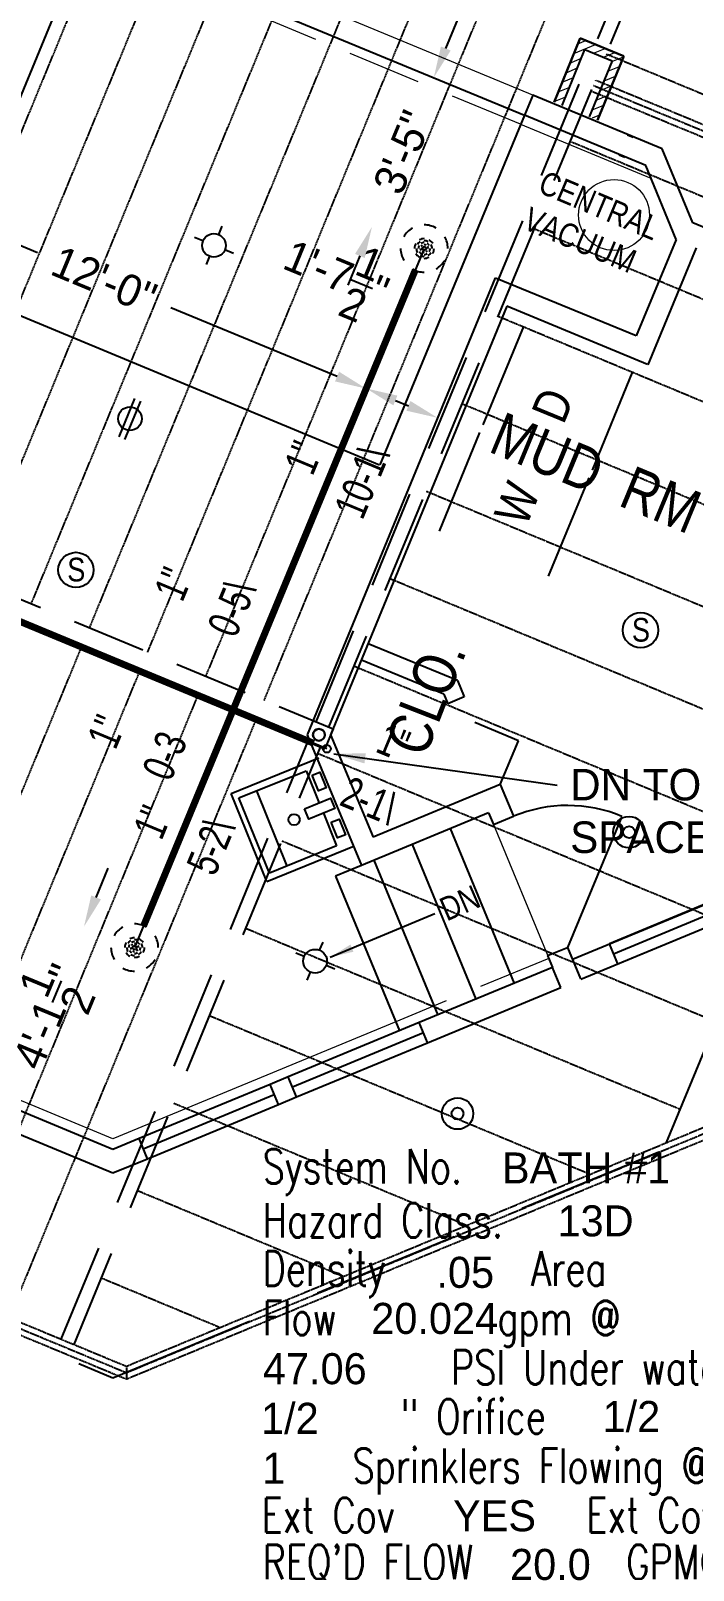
# Model space of a CAD drawing. Extents: x -16 to 10076, y -1 to 10000.
# Drawn here: x 1092.7 to 1260.8, y 818.3 to 1208.9 of the extents above; entities that cross this region are included whole.
import ezdxf
from ezdxf.enums import TextEntityAlignment as Align

# ---------------------------------------------------------------- set-up
doc = ezdxf.new("R2010")
doc.units = 0
doc.header["$MEASUREMENT"] = 0
doc.linetypes.add('HIDDEN', pattern=[0.375, 0.25, -0.125])
doc.linetypes.add('HIDDEN2', pattern=[0.1875, 0.125, -0.0625])
for name, color, linetype in [('APPLIANCES', 250, 'Continuous'), ('Details', 1, 'Continuous'), ('DMNS', 1, 'Continuous'), ('DOORS', 3, 'Continuous'), ('ELEC', 5, 'Continuous'), ('FOUNDATION', 5, 'Continuous'), ('MASONRY', 16, 'HIDDEN'), ('PLUMBING', 5, 'Continuous'), ('ROOF BEAMS', 251, 'HIDDEN'), ('ROOF FRAMING', 4, 'HIDDEN2'), ('ROOFLINE', 252, 'HIDDEN'), ('SPRKDATA', 2, 'Continuous'), ('SPRKDATC', 2, 'Continuous'), ('SPRKVIEW', 1, 'Continuous'), ('SPRNKS', 1, 'Continuous'), ('STAIRS', 8, 'Continuous'), ('STEEL', 4, 'Continuous'), ('TEXT', 1, 'Continuous'), ('TEXT-arch', 1, 'Continuous'), ('WALLS', 3, 'Continuous'), ('WINDOWS', 5, 'Continuous')]:
    doc.layers.add(name, color=color, linetype=linetype)
doc.layers.add('GJ LAYOUT', color=6, linetype='Continuous', plot=False)
doc.layers.add('SPRKDAT2', color=2, linetype='Continuous', plot=False)
doc.styles.add('ARCHENT', font='technical.ttf', dxfattribs={"height": 6})
doc.styles.add('ARCHENTLTD', font='technical.ttf', dxfattribs={"height": 6})
doc.styles.add('HCAD', font='HCAD.SHX', dxfattribs={"width": 0.8, "height": 8})
doc.styles.add('PIPESIZE', font='hcad.shx', dxfattribs={"width": 0.8})
doc.styles.add('ROMANS', font='romans.shx', dxfattribs={"height": 6})
doc.styles.get("Standard").update_dxf_attribs({"font": 'hcad.shx', "height": 8})
doc.dimstyles.new('ARCHENTLTD', dxfattribs={"dimtxt": 12, "dimasz": 6, "dimexe": 9, "dimexo": 3, "dimgap": 1, "dimtad": 0, "dimdec": 4, "dimzin": 1, "dimdsep": 46, "dimlunit": 4, "dimtxsty": 'ARCHENT', "dimcen": 6, "dimaunit": 1, "dimadec": 5, "dimazin": 0, "dimtfac": 1, "dimtdec": 4, "dimtofl": 0, "dimtmove": 0, "dimatfit": 3, "dimfxl": 1, "dimfrac": 2, "dimtolj": 1, "dimtzin": 0, "dimarcsym": 0})
doc.dimstyles.new('DEFAULT', dxfattribs={"dimtxt": 8, "dimasz": 8, "dimexe": 8, "dimexo": 8, "dimgap": 1, "dimtad": 0, "dimdec": 1, "dimrnd": 0.5, "dimzin": 7, "dimdsep": 46, "dimlunit": 4, "dimtxsty": 'Standard', "dimcen": 0, "dimclrd": 256, "dimclre": 256, "dimclrt": 256, "dimadec": 0, "dimazin": 0, "dimtfac": 1, "dimtdec": 4, "dimtofl": 0, "dimtmove": 2, "dimatfit": 3, "dimfxl": 1, "dimtolj": 1, "dimtzin": 0, "dimarcsym": 0})

# ---------------------------------------------------------------- blocks, each defined once
blk = doc.blocks.new('DEMANDS')
at = {"layer": 'Details'}
blk.add_lwpolyline([(0, 0, 0, 0, 0), (0, 160.05, 0, 0, 0), (265.12, 160.05, 1, 1, 0), (265.12, 0, 1, 1, 0)], format="xyseb", close=True, dxfattribs=at)
at = {"layer": 'Details', "style": 'ROMANS', "width": 0.75}
for s, p in [('System No.', (7, 146.36)), ('Area No. ', (150.65, 146.36)), ('Hazard Class.', (7, 130.68)), ('Density       Area ', (7, 116.7)), ('Flow        gpm @         psi ', (7, 102.36)), ('PSI Under water supply curve', (61.63, 88.04)), ('" Orifice', (47.06, 73.78)), ('" NPT', (135.92, 73.78)), ('K FACTOR', (204.88, 73.78)), ('Sprinklers Flowing @        SQ FT', (33.08, 59.54)), ('Ext Cov', (6.7, 45.2)), ('Ext Cov Spacing   x', (100.91, 45.2)), ("REQ'D FLOW       GPM@      PSI Min.", (7, 31.58)), ('gpm Hose allowance', (104.61, 17.96)), ('Note:', (7, 3.62))]:
    blk.add_text(s, height=10, dxfattribs=at).set_placement(p)
at = {"layer": 'Details', "color": 7, "style": 'HCAD'}
for tag, p in [('SYSNO', (76.41, 146.37)), ('AREA_NR', (204.73, 146.78)), ('HAZARD', (92.55, 131.03)), ('DEN', (57.4, 116.11)), ('AREA', (137.56, 115.73)), ('FLOW', (38.5, 102.74)), ('PRES', (141.73, 101.67)), ('SAFE', (7.06, 88.16)), ('ORIFICE', (6.52, 73.76)), ('NPT', (105.61, 74.29)), ('KFACTOR', (175.49, 73.64)), ('NO.', (6.9, 59.33)), ('SPRINK', (165.32, 59.68)), ('ECHEADS', (62.23, 45.52)), ('SPAC', (199.82, 44.99)), ('SPAC', (229.87, 44.99)), ('FLOW', (78.78, 31.4)), ('PSI', (166.55, 31.4)), ('ALLOW', (46.54, 17.01)), ('MISCNOTE', (39.5, 3.27))]:
    blk.add_attdef(tag, p, '', height=9, dxfattribs=at)
blk = doc.blocks.new('HEAD3')
at = {"layer": 'SPRNKS', "color": 0}
blk.add_circle((0, 0), 0.5, dxfattribs=at)
for radius, start, end in [(6, 120, 150), (6, 60, 90), (6, 180, 210), (2.5, 150, 180), (2, 180, 210), (2, 120, 150), (1.5, 150, 180), (2.5, 90, 120), (1, 180, 210), (1, 120, 150), (1.5, 90, 120), (2, 60, 90), (1, 60, 90), (1.5, 30, 60), (1, 0, 30), (2.5, 30, 60), (1.5, 330, 0), (2, 0, 30), (2.5, 330, 0), (6, 0, 30), (2.5, 210, 240), (1.5, 210, 240), (2, 240, 270), (1, 240, 270), (1.5, 270, 300), (2.5, 270, 300), (1, 300, 330), (2, 300, 330), (6, 300, 330), (6, 240, 270)]:
    blk.add_arc((0, 0), radius, start, end, dxfattribs=at)
blk = doc.blocks.new('PIPEX')
at = {"color": 0}
blk.add_point((0, 0), dxfattribs=at)
at = {"layer": 'SPRKDATA', "color": 0, "width": 0.8}
for tag, style, p in [('DIA', 'PIPESIZE', (0, 3.6)), ('LENGTH', 'HCAD', (0, -10.8))]:
    blk.add_attdef(tag, text='', height=8, dxfattribs=dict(at, style=style)).set_placement(p, align=Align.CENTER)
at = {"layer": 'SPRKDATA', "color": 0, "style": 'HCAD', "width": 0.8, "flags": 1}
blk.add_attdef('HANDLE', (-16.2, -21.6), '', height=7.2, dxfattribs=at)
blk = doc.blocks.new('*D49')
at = {"layer": 'Defpoints', "color": 0}
for p in [(1044.77, 1173.26), (1177.8, 1118.13), (1177.8, 1118.13)]:
    blk.add_point(p, dxfattribs=at)
at = {"layer": 'DMNS', "lineweight": -2}
for p, q in [((1052.16, 1170.2), (1094.35, 1152.71)), ((1170.41, 1121.19), (1128.22, 1138.67))]:
    blk.add_line(p, q, dxfattribs=at)
at = {"layer": 'DMNS'}
for points in [[(1052.67, 1171.43), (1051.65, 1168.96), (1044.77, 1173.26)], [(1170.92, 1122.42), (1169.9, 1119.96), (1177.8, 1118.13)]]:
    blk.add_solid(points, dxfattribs=at)
at = {"layer": 'DMNS', "insert": (1111.29, 1145.69), "char_height": 8, "attachment_point": 5, "rotation": 337.4882}
blk.add_mtext('\\A1;12\'-0"', dxfattribs=at)
blk = doc.blocks.new('*D50')
at = {"layer": 'Defpoints', "color": 0}
for p in [(1177.8, 1118.13), (1195.91, 1110.67), (1195.93, 1110.72)]:
    blk.add_point(p, dxfattribs=at)
at = {"layer": 'DMNS', "lineweight": -2}
for p, q in [((1180.85, 1125.52), (1180.86, 1125.57)), ((1198.95, 1118.07), (1198.97, 1118.12)), ((1185.22, 1115.13), (1188.53, 1113.76))]:
    blk.add_line(p, q, dxfattribs=at)
at = {"layer": 'DMNS'}
for points in [[(1185.72, 1116.36), (1184.71, 1113.89), (1177.82, 1118.17)], [(1189.03, 1115), (1188.02, 1112.53), (1195.93, 1110.72)]]:
    blk.add_solid(points, dxfattribs=at)
at = {"layer": 'DMNS', "insert": (1170.28, 1147.3), "char_height": 8, "attachment_point": 5, "rotation": 337.631}
blk.add_mtext('\\A1;1\'-7{\\H1.000000x;\\S1/2;}"', dxfattribs=at)
blk = doc.blocks.new('*D53')
at = {"layer": 'Defpoints', "color": 0}
for p in [(1106.17, 981.64), (1087.24, 935.96), (1087.24, 935.96)]:
    blk.add_point(p, dxfattribs=at)
at = {"layer": 'DMNS', "lineweight": -2}
for p, q in [((1109.23, 989.03), (1112.3, 996.42)), ((1084.17, 928.57), (1081.11, 921.18))]:
    blk.add_line(p, q, dxfattribs=at)
at = {"layer": 'DMNS'}
for points in [[(1108, 989.54), (1110.47, 988.52), (1106.17, 981.64)], [(1082.94, 929.08), (1085.41, 928.06), (1087.24, 935.96)]]:
    blk.add_solid(points, dxfattribs=at)
at = {"layer": 'DMNS', "insert": (1096.7, 958.8), "char_height": 8, "attachment_point": 5, "rotation": 67.486}
blk.add_mtext('\\A1;4\'-1{\\H1.000000x;\\S1/2;}"', dxfattribs=at)
blk = doc.blocks.new('*D54')
at = {"layer": 'Defpoints', "color": 0}
for p in [(1194.96, 1197.04), (1194.96, 1197.04), (1179.27, 1159.18)]:
    blk.add_point(p, dxfattribs=at)
at = {"layer": 'DMNS', "lineweight": -2}
for p, q in [((1198.02, 1204.43), (1201.09, 1211.82)), ((1176.2, 1151.79), (1173.14, 1144.4))]:
    blk.add_line(p, q, dxfattribs=at)
at = {"layer": 'DMNS'}
for points in [[(1196.79, 1204.94), (1199.25, 1203.92), (1194.96, 1197.04)], [(1174.97, 1152.3), (1177.44, 1151.28), (1179.27, 1159.18)]]:
    blk.add_solid(points, dxfattribs=at)
at = {"layer": 'DMNS', "insert": (1187.11, 1178.11), "char_height": 8, "attachment_point": 5, "rotation": 67.486}
blk.add_mtext('\\A1;3\'-5"', dxfattribs=at)

msp = doc.modelspace()

# ---------------------------------------------------------------- hatches: boundary and pattern name
at = {"layer": 'MASONRY', "lineweight": 9, "ltscale": 75}
h = msp.add_hatch(dxfattribs=at)
h.set_pattern_fill('ANSI31', color=256, scale=15, angle=22.5, style=0)
h.set_pattern_definition([(202.555994, (-5719.1368, 13048.4857), (-0.719224, 1.73157207), [])])
h.paths.add_polyline_path([(1227.75315, 1190.36034), (1225.32413, 1190.35915), (1232.11653, 1207.08145), (1243.21614, 1202.51867), (1236.35075, 1185.81758), (1234.62626, 1187.54038), (1240.27965, 1201.2931), (1233.35083, 1204.14137)])

# ---------------------------------------------------------------- linework, layer by layer
at = {"layer": 'APPLIANCES', "ltscale": 50}
for p, q in [((1217.70955, 1133.92651), (1207.42569, 1108.96162)), ((1245.42192, 1122.43612), (1235.13806, 1097.47122)), ((1206.58936, 1106.96543), (1196.3055, 1082.00053)), ((1234.30173, 1095.47504), (1224.01787, 1070.51014))]:
    msp.add_line(p, q, dxfattribs=at)
at = {"layer": 'APPLIANCES', "linetype": 'Continuous', "lineweight": 20, "ltscale": 40}
msp.add_circle((1240.73452, 1162.17962), 9, dxfattribs=at)
at = {"layer": 'DOORS', "ltscale": 150}
for p, q in [((1107.08267, 1233.46571), (1070.35887, 1144.76755)), ((1107.11816, 1233.451), (1217.97247, 1187.50188)), ((1217.97247, 1187.50188), (1181.24867, 1098.80373)), ((1070.35887, 1144.76755), (1181.21318, 1098.81844))]:
    msp.add_line(p, q, dxfattribs=at)
at = {"layer": 'DOORS', "ltscale": 75}
for p, q in [((1216.45041, 1028.79125), (1205.36498, 1033.38616)), ((1211.8555, 1017.70582), (1216.45041, 1028.79125))]:
    msp.add_line(p, q, dxfattribs=at)
at = {"layer": 'DOORS', "ltscale": 25}
msp.add_line((1242.74758, 1009.60384), (1228.94378, 976.35545), dxfattribs=at)
at = {"layer": 'DOORS', "ltscale": 75}
msp.add_arc((1228.94378, 976.35545), 36, 67.4531403, 112.4531403, dxfattribs=at)
at = {"layer": 'ELEC', "ltscale": 150}
for p, q in [((1136.37651, 1155.60298), (1134.21148, 1156.49796)), ((1141.15339, 1159.31454), (1140.29829, 1157.24595)), ((1144.16043, 1152.38529), (1141.92134, 1153.31088)), ((1138.00615, 1151.70104), (1137.14476, 1149.61726)), ((1115.09595, 1105.92407), (1119.10458, 1115.62134)), ((1116.54527, 1105.21849), (1120.5539, 1114.91576)), ((1165.98326, 975.62575), (1166.84464, 977.70952)), ((1162.07414, 974.0134), (1159.90911, 974.90837)), ((1162.83601, 968.01225), (1163.69112, 970.08084)), ((1169.85806, 970.7957), (1167.61897, 971.72129))]:
    msp.add_line(p, q, dxfattribs=at)
at = {"layer": 'ELEC', "ltscale": 7.5}
for centre, radius in [((1139.15526, 1154.47224), 3), ((1117.828, 1110.50587), 3), ((1244.53885, 1005.58365), 4), ((1164.84023, 972.85204), 3), ((1200.99756, 934.18694), 4)]:
    msp.add_circle(centre, radius, dxfattribs=at)
at = {"layer": 'ELEC', "ltscale": 0.75}
for centre in [(1104.12023, 1072.11809), (1247.47065, 1056.83894)]:
    msp.add_circle(centre, 4.47927, dxfattribs=at)
at = {"layer": 'ELEC'}
for centre in [(1244.53885, 1005.58365), (1200.99756, 934.18694)]:
    msp.add_circle(centre, 1.5, dxfattribs=at)
at = {"layer": 'FOUNDATION', "lineweight": 20, "ltscale": 50}
msp.add_line((1220.08034, 1192.58648), (1109.22416, 1238.53182), dxfattribs=at)
at = {"layer": 'FOUNDATION', "linetype": 'HIDDEN', "lineweight": 9, "ltscale": 75}
for p, q in [((1217.0152, 1185.19242), (1106.16088, 1231.14153)), ((1224.13928, 973.5718), (1185.30871, 957.49877))]:
    msp.add_line(p, q, dxfattribs=at)
at = {"layer": 'FOUNDATION', "lineweight": 20, "ltscale": 75}
for p, q in [((1217.97247, 1187.50188), (1217.0152, 1185.19242)), ((1217.0152, 1185.19242), (1250.05374, 1171.49323)), ((1113.5101, 927.77938), (896.92746, 1017.55288)), ((1185.30871, 957.49877), (1113.5101, 927.77938))]:
    msp.add_line(p, q, dxfattribs=at)
at = {"layer": 'GJ LAYOUT'}
msp.add_circle((1167.80625, 1026.76144), 1, dxfattribs=at)
at = {"layer": 'MASONRY', "linetype": 'Continuous', "lineweight": 30, "ltscale": 1.5}
for p, q in [((1225.51005, 1190.81687), (1232.11663, 1207.0817)), ((1232.11653, 1207.08145), (1243.21614, 1202.51867)), ((1243.21614, 1202.51867), (1236.5284, 1186.24976))]:
    msp.add_line(p, q, dxfattribs=at)
at = {"layer": 'PLUMBING', "ltscale": 0.25}
for p, q in [((1143.50878, 1015.36187), (1165.788, 1024.41286)), ((1145.51419, 1014.27326), (1162.53615, 1021.18848)), ((1162.53615, 1021.18848), (1165.88798, 1012.93788)), ((1157.77536, 996.99729), (1150.01425, 1016.10142)), ((1152.55977, 993.08267), (1143.50878, 1015.36187)), ((1153.2753, 995.16913), (1145.51419, 1014.27326)), ((1166.9296, 1010.37391), (1170.29726, 1002.08435)), ((1152.55977, 993.08267), (1174.83898, 1002.13366)), ((1170.29726, 1002.08435), (1153.2753, 995.16913))]:
    msp.add_line(p, q, dxfattribs=at)
at = {"layer": 'PLUMBING', "ltscale": 12}
for points in [[(1164.08201, 1020.03265), (1166.07122, 1020.84077), (1167.68747, 1016.86234), (1165.69826, 1016.05422)], [(1162.13425, 1011.51631), (1168.76497, 1014.21006), (1169.84247, 1011.55777), (1163.21175, 1008.86402)], [(1168.93075, 1008.09736), (1170.91997, 1008.90548), (1172.53622, 1004.92705), (1170.547, 1004.11893)]]:
    msp.add_lwpolyline(points, close=True, dxfattribs=at)
at = {"layer": 'PLUMBING', "ltscale": 0.25}
msp.add_circle((1159.49086, 1008.7657), 1.4314, dxfattribs=at)
at = {"layer": 'ROOF BEAMS', "ltscale": 100}
for p, q in [((1165.07721, 1033.5915), (1245.98261, 1229.54201)), ((1168.31053, 1032.25148), (1249.2107, 1228.18934)), ((1254.07688, 926.81915), (1316.08007, 1076.98904)), ((1100.39469, 876.93234), (1162.97618, 1028.50287)), ((1103.62794, 875.59215), (1166.20948, 1027.16281))]:
    msp.add_line(p, q, dxfattribs=at)
at = {"layer": 'ROOF BEAMS', "ltscale": 75}
for p, q in [((765.99283, 1198.98797), (1169.39137, 1031.80354)), ((763.89382, 1193.90421), (1167.28354, 1026.71766)), ((1169.38707, 1031.79309), (1167.28127, 1026.71219))]:
    msp.add_line(p, q, dxfattribs=at)
at = {"layer": 'ROOF FRAMING'}
for p, q in [((1048.44385, 1081.92108), (1129.54054, 1278.33488)), ((1063.22456, 1075.79482), (1144.29755, 1272.15123)), ((1078.00546, 1069.66902), (1159.05457, 1265.96758)), ((1092.78626, 1063.54296), (1173.81158, 1259.78393)), ((1107.56698, 1057.41672), (1188.5686, 1253.60028)), ((1122.3476, 1051.29025), (1203.32561, 1247.41663)), ((1137.12851, 1045.16449), (1218.08263, 1241.23298)), ((1151.90927, 1039.03835), (1232.83964, 1235.04933)), ((1295.58999, 1179.33646), (1238.80153, 1202.97863)), ((1448.019, 1108.82524), (1236.06868, 1196.35973)), ((1444.09668, 1107.19936), (1234.92377, 1193.5868)), ((1446.05784, 1108.0123), (1235.49622, 1194.97327)), ((1339.97479, 1134.86137), (1229.64222, 1180.79504)), ((1330.81548, 1112.67778), (1220.4829, 1158.61144)), ((1321.65616, 1090.49418), (1211.32359, 1136.42785)), ((1312.49685, 1068.31059), (1202.16427, 1114.24425)), ((1303.33753, 1046.12699), (1193.00496, 1092.06066)), ((1294.17821, 1023.9434), (1183.84564, 1069.87706)), ((1042.88896, 900.76846), (1105.46951, 1052.33671)), ((1285.0189, 1001.7598), (1174.68632, 1047.69347)), ((1057.66955, 894.64191), (1120.2502, 1046.21041)), ((1072.45014, 888.51535), (1135.03118, 1040.08479)), ((1087.23073, 882.3888), (1149.812, 1033.95882)), ((1275.85958, 979.57621), (1165.52701, 1025.50987)), ((1266.70027, 957.39261), (1156.36769, 1003.32628)), ((1257.54099, 935.209), (1147.20838, 981.14269)), ((880.54325, 964.81325), (1116.93161, 866.83028)), ((881.1157, 966.19972), (1116.93213, 868.45381)), ((881.68816, 967.58619), (1116.93266, 870.07735)), ((1234.60262, 918.7619), (1138.04906, 958.95909)), ((1116.93266, 870.07735), (1321.21612, 954.59722)), ((1116.93161, 866.83028), (1320.97976, 951.25279)), ((1116.93213, 868.45381), (1320.40539, 952.63847)), ((1203.28337, 905.80393), (1128.88974, 936.7755)), ((1171.96412, 892.84596), (1119.73043, 914.5919)), ((1140.64487, 879.888), (1110.57111, 892.40831)), ((1116.93266, 870.07735), (1116.93161, 866.83028))]:
    msp.add_line(p, q, dxfattribs=at)
at = {"layer": 'ROOFLINE', "linetype": 'HIDDEN', "ltscale": 150}
for p, q in [((896.96848, 956.91577), (1113.49109, 867.16715)), ((1113.49109, 867.16715), (1287.03344, 938.96825))]:
    msp.add_line(p, q, dxfattribs=at)
at = {"layer": 'SPRKDAT2'}
for p, q in [((1192.53708, 1153.6817), (1146.0358, 1041.48302)), ((1010.99292, 1091.75346), (1144.02022, 1036.61966)), ((1146.0358, 1041.48302), (1144.02022, 1036.61966)), ((1142.8716, 1033.84825), (1144.02022, 1036.61966)), ((1167.80625, 1026.76144), (1144.02022, 1036.61966)), ((1142.8716, 1033.84825), (1119.01415, 976.3166))]:
    msp.add_line(p, q, dxfattribs=at)
at = {"layer": 'SPRKVIEW', "color": 2, "const_width": 1.75}
for points in [[(1190.23983, 1148.13889), (1146.0358, 1041.48302)], [(1010.99292, 1091.75346), (1144.02022, 1036.61966)], [(1146.0358, 1041.48302), (1144.02022, 1036.61966)], [(1142.8716, 1033.84825), (1144.02022, 1036.61966)], [(1164.48057, 1028.13978), (1144.02022, 1036.61966)], [(1142.8716, 1033.84825), (1121.31247, 981.85895)]]:
    msp.add_lwpolyline(points, dxfattribs=at)
at = {"layer": 'STAIRS', "linetype": 'Continuous', "ltscale": 25}
for p, q in [((1199.15018, 1006.48162), (1215.3755, 967.21944)), ((1189.44616, 1002.47138), (1205.67378, 963.20363)), ((1179.74483, 998.45464), (1195.97206, 959.18783)), ((1170.03813, 994.45089), (1186.27035, 955.17202))]:
    msp.add_line(p, q, dxfattribs=at)
at = {"layer": 'STAIRS', "lineweight": 20, "ltscale": 75}
msp.add_line((1210.11674, 1007.51266), (1223.88661, 974.2507), dxfattribs=at)
at = {"layer": 'STAIRS', "linetype": 'Continuous', "ltscale": 50}
msp.add_line((1176.58142, 997.14908), (1170.03813, 994.45089), dxfattribs=at)
at = {"layer": 'STEEL', "lineweight": 30, "ltscale": 75}
msp.add_circle((1165.80161, 1030.2951), 1.5, dxfattribs=at)
at = {"layer": 'WALLS', "ltscale": 1.5}
for p, q in [((1227.58862, 1189.9553), (1233.35083, 1204.14137)), ((1233.35083, 1204.14137), (1240.27965, 1201.2931)), ((1240.27965, 1201.2931), (1234.44988, 1187.11131))]:
    msp.add_line(p, q, dxfattribs=at)
at = {"layer": 'WALLS', "ltscale": 75}
for p, q in [((1220.07847, 1192.58271), (1217.97247, 1187.50188)), ((1252.99079, 1178.94151), (1220.08008, 1192.58658)), ((1260.74468, 1160.18831), (1252.99078, 1178.94149)), ((1246.37746, 1131.53757), (1210.61888, 1146.18033)), ((1249.22717, 1124.21812), (1213.48154, 1139.03917)), ((1200.97056, 1044.0453), (1178.28901, 1053.38858)), ((1197.52638, 1040.59723), (1176.57504, 1049.22777)), ((896.93365, 1008.8903), (1113.50798, 919.12024)), ((1210.12258, 1007.53042), (1215.19438, 1009.62637)), ((1230.18076, 973.34048), (1282.22534, 994.90839)), ((1232.28638, 968.2595), (1282.88883, 989.22978)), ((1241.65946, 972.20366), (1274.92471, 985.96676)), ((1241.65921, 972.20426), (1239.55536, 977.28692)), ((1223.85725, 974.25342), (1228.94378, 976.35545)), ((1223.85725, 974.25342), (1225.09509, 971.26173)), ((1227.19894, 966.17908), (1225.09509, 971.26173)), ((1193.39667, 952.17324), (1227.20547, 966.16123)), ((1193.39162, 952.18531), (1191.28777, 957.26796)), ((1160.13137, 938.41011), (1193.39667, 952.17324)), ((1155.50872, 936.50455), (1153.40488, 941.5872)), ((1160.12859, 938.41684), (1158.02474, 943.49949)), ((1155.5112, 936.49857), (1160.13137, 938.41011)), ((1122.24595, 922.73547), (1155.5112, 936.49857)), ((1122.24569, 922.73608), (1120.14185, 927.81873)), ((1113.50798, 919.12024), (1122.24595, 922.73547))]:
    msp.add_line(p, q, dxfattribs=at)
at = {"layer": 'WALLS', "ltscale": 50}
for p, q in [((1248.77536, 1174.7338), (1217.97247, 1187.50188)), ((1244.17804, 1182.52109), (1245.56677, 1181.95408)), ((1242.07462, 1177.4392), (1243.46059, 1176.86554)), ((1256.52161, 1156.00365), (1248.77536, 1174.7338)), ((1478.11706, 1070.41453), (1260.74468, 1160.18831)), ((1210.53324, 1146.21539), (1162.82592, 1030.29083)), ((1213.48154, 1139.03917), (1168.71643, 1030.3241)), ((1202.68924, 1039.88644), (1198.53136, 1038.16538)), ((1162.82592, 1030.29083), (1176.58385, 997.14325)), ((1168.77756, 1030.29876), (1179.55474, 1004.3328)), ((1211.8555, 1017.70582), (1179.55373, 1004.33524)), ((1113.50944, 925.07339), (896.9294, 1014.84582)), ((1208.87474, 1010.51807), (1176.58262, 997.14621)), ((1272.81839, 991.05539), (1239.55536, 977.28692)), ((1228.94031, 976.35402), (1232.2525, 968.34826)), ((1225.09509, 971.26173), (1191.28777, 957.26796)), ((1191.28777, 957.26796), (1158.02474, 943.49949)), ((1153.40488, 941.5872), (1120.14185, 927.81873)), ((1158.02474, 943.49949), (1153.40488, 941.5872)), ((1120.14185, 927.81873), (1113.50944, 925.07339))]:
    msp.add_line(p, q, dxfattribs=at)
at = {"layer": 'WALLS', "ltscale": 40}
for p, q in [((1256.52161, 1156.00365), (1246.37746, 1131.53757)), ((1261.5977, 1153.88542), (1249.28852, 1124.19268))]:
    msp.add_line(p, q, dxfattribs=at)
at = {"layer": 'WALLS', "ltscale": 25}
for p, q in [((1200.97056, 1044.0453), (1202.68924, 1039.88643)), ((1197.52638, 1040.59723), (1198.53136, 1038.16538)), ((1211.8555, 1017.70582), (1215.19438, 1009.62637)), ((1208.87471, 1010.51815), (1210.11098, 1007.52661))]:
    msp.add_line(p, q, dxfattribs=at)
at = {"layer": 'WINDOWS', "ltscale": 75}
for p, q in [((1240.60729, 974.74559), (1273.87032, 988.51406)), ((1159.07667, 940.95816), (1192.3397, 954.72663)), ((1121.19377, 925.2774), (1154.4568, 939.04587))]:
    msp.add_line(p, q, dxfattribs=at)

# ---------------------------------------------------------------- block references
ref = msp.add_blockref('DEMANDS', (1145.40582, 788.37673), dxfattribs=dict(xscale=0.875, yscale=0.875, zscale=0.875))
ref.add_attrib('AREA_NR', '3', (1324.54767, 916.80863), dxfattribs={"layer": 'Details', "color": 7, "height": 7.875, "style": 'HCAD'})
ref.add_attrib('HAZARD', '13D', (1226.38348, 903.02471), dxfattribs={"layer": 'Details', "color": 7, "height": 7.875, "style": 'HCAD'})
ref.add_attrib('DEN', '.05', (1195.63422, 889.96947), dxfattribs={"layer": 'Details', "color": 7, "height": 7.875, "style": 'HCAD'})
ref.add_attrib('AREA', '1 HEAD, FLAT', (1265.76864, 889.64181), dxfattribs={"layer": 'Details', "color": 7, "height": 7.875, "style": 'HCAD'})
ref.add_attrib('FLOW', '20.024', (1179.0967, 878.2751), dxfattribs={"layer": 'Details', "color": 7, "height": 7.875, "style": 'HCAD'})
ref.add_attrib('PRES', '33.609', (1269.42064, 877.33417), dxfattribs={"layer": 'Details', "color": 7, "height": 7.875, "style": 'HCAD'})
ref.add_attrib('ALLOW', '0', (1186.12812, 803.2602), dxfattribs={"layer": 'Details', "color": 7, "height": 7.875, "style": 'HCAD'})
ref.add_attrib('NO.', '1', (1151.44168, 840.28735), dxfattribs={"layer": 'Details', "color": 7, "height": 7.875, "style": 'HCAD'})
ref.add_attrib('SPRINK', '400', (1290.05904, 840.601), dxfattribs={"layer": 'Details', "color": 7, "height": 7.875, "style": 'HCAD'})
ref.add_attrib('SPAC', '20', (1320.25017, 827.74165), dxfattribs={"layer": 'Details', "color": 7, "height": 7.875, "style": 'HCAD'})
ref.add_attrib('SPAC', '20', (1346.54035, 827.74165), dxfattribs={"layer": 'Details', "color": 7, "height": 7.875, "style": 'HCAD'})
ref.add_attrib('FLOW', '20.0', (1214.33747, 815.84832), dxfattribs={"layer": 'Details', "color": 7, "height": 7.875, "style": 'HCAD'})
ref.add_attrib('PSI', '16.7', (1291.1356, 815.84832), dxfattribs={"layer": 'Details', "color": 7, "height": 7.875, "style": 'HCAD'})
ref.add_attrib('SAFE', '47.06', (1151.58577, 865.5181), dxfattribs={"layer": 'Details', "color": 7, "height": 7.875, "style": 'HCAD'})
ref.add_attrib('SYSNO', 'BATH #1', (1212.26256, 916.4473), dxfattribs={"layer": 'Details', "color": 7, "height": 7.875, "style": 'HCAD'})
ref.add_attrib('ORIFICE', '1/2', (1151.11326, 852.91633), dxfattribs={"layer": 'Details', "color": 7, "height": 7.875, "style": 'HCAD'})
ref.add_attrib('MISCNOTE', 'BATH 1, SINGLE HEAD CALC.', (1179.96832, 791.23574), dxfattribs={"layer": 'Details', "color": 7, "height": 7.875, "style": 'HCAD'})
ref.add_attrib('ECHEADS', 'YES', (1199.85747, 828.20449), dxfattribs={"layer": 'Details', "color": 7, "height": 7.875, "style": 'HCAD'})
ref.add_attrib('NPT', '1/2', (1237.81445, 853.38258), dxfattribs={"layer": 'Details', "color": 7, "height": 7.875, "style": 'HCAD'})
ref.add_attrib('KFACTOR', '4.9', (1298.95664, 852.81386), dxfattribs={"layer": 'Details', "color": 7, "height": 7.875, "style": 'HCAD'})
at = {"layer": 'SPRKDATC'}
ref = msp.add_blockref('PIPEX', (1169.29, 1097.58), dxfattribs=dict(at, rotation=67.39994306965646))
ref.add_attrib('LENGTH', '10-1\\', dxfattribs={"height": 8, "rotation": 67.3999431, "width": 0.75}).set_placement((1180.37, 1092.98), align=Align.CENTER)
ref.add_attrib('DIA', '1"', dxfattribs={"height": 8, "rotation": 67.3999431, "width": 0.75}).set_placement((1165.59, 1099.11), align=Align.CENTER)
ref = msp.add_blockref('PIPEX', (1145.03, 1039.05), dxfattribs=dict(at, rotation=67.3999430696555))
ref.add_attrib('LENGTH', '0-5\\', dxfattribs={"height": 8, "rotation": 67.3999431, "width": 0.75}).set_placement((1147.31566, 1060.91298), align=Align.CENTER)
ref.add_attrib('DIA', '1"', dxfattribs={"height": 8, "rotation": 67.3999431, "width": 0.75}).set_placement((1132.53566, 1067.05298), align=Align.CENTER)
ref = msp.add_blockref('PIPEX', (1143.45, 1035.24), dxfattribs=dict(at, rotation=67.3999430696555))
ref.add_attrib('LENGTH', '0-3', dxfattribs={"height": 8, "rotation": 67.3999431, "width": 0.75}).set_placement((1130.32934, 1023.44347), align=Align.CENTER)
ref.add_attrib('DIA', '1"', dxfattribs={"height": 8, "rotation": 67.3999431, "width": 0.75}).set_placement((1115.54934, 1029.58347), align=Align.CENTER)
ref = msp.add_blockref('PIPEX', (1155.92, 1031.69), dxfattribs=dict(at, rotation=337.5000190049369))
ref.add_attrib('LENGTH', '2-1\\', dxfattribs={"height": 8, "rotation": 337.500019, "width": 0.75}).set_placement((1177.07776, 1009.93079), align=Align.CENTER)
ref.add_attrib('DIA', '1"', dxfattribs={"height": 8, "rotation": 337.500019, "width": 0.75}).set_placement((1183.20776, 1024.71079), align=Align.CENTER)
ref = msp.add_blockref('PIPEX', (1130.94, 1005.09), dxfattribs=dict(at, rotation=67.3999430696555))
ref.add_attrib('LENGTH', '5-2\\', dxfattribs={"height": 8, "rotation": 67.3999431, "width": 0.75}).set_placement((1142.02, 1000.49), align=Align.CENTER)
ref.add_attrib('DIA', '1"', dxfattribs={"height": 8, "rotation": 67.3999431, "width": 0.75}).set_placement((1127.24, 1006.62), align=Align.CENTER)
at = {"layer": 'SPRNKS'}
for p in [(1192.53708, 1153.6817), (1119.01415, 976.3166)]:
    msp.add_blockref('HEAD3', p, dxfattribs=at)

# ---------------------------------------------------------------- texts
at = {"layer": 'ELEC', "style": 'ARCHENT'}
for p in [(1101.9158, 1069.22271), (1245.26622, 1053.94357)]:
    msp.add_text('S', height=6, dxfattribs=at).set_placement(p)
at = {"layer": 'TEXT', "insert": (1229.59314, 1021.64823), "char_height": 8, "width": 83.9802153, "attachment_point": 1}
msp.add_mtext('DN TO CRAWL SPACE', dxfattribs=at)
at = {"layer": 'TEXT-arch', "style": 'ARCHENTLTD'}
msp.add_text('CLO.', height=11, rotation=68.7201473, dxfattribs=at).set_placement((1192.71611, 1024.17179))
at = {"layer": 'TEXT-arch', "width": 271, "style": 'ARCHENTLTD'}
for s, insert, char_height, attachment_point, rotation in [('   \\P D', (1208.51876, 1124.77184), 9, 3, 67.6919444), ('MUD  RM', (1212.70849, 1112.43262), 11, 1, 337.5), ('   \\P W', (1199.8987, 1100.91134), 9, 3, 67.6919444)]:
    msp.add_mtext(s, dxfattribs=dict(at, insert=insert, char_height=char_height, attachment_point=attachment_point, rotation=rotation))
at = {"layer": 'TEXT-arch', "ltscale": 150, "insert": (1195.85605, 988.39755), "char_height": 6, "width": 14.1875, "attachment_point": 1, "rotation": 23.6116131, "style": 'ARCHENTLTD'}
msp.add_mtext('DN', dxfattribs=at)
at = {"layer": 'WINDOWS', "linetype": 'Continuous', "insert": (1223.42642, 1173.61155), "char_height": 6, "attachment_point": 1, "rotation": 337.1802778, "style": 'ARCHENTLTD'}
msp.add_mtext('CENTRAL\\PVACUUM\\P\\P  ', dxfattribs=at)

# ---------------------------------------------------------------- dimensions: what is measured, and where the dimension line sits
at = {"layer": 'DMNS'}
for p1, p2, picture, middle in [((1179.26728, 1159.18203), (1194.9597, 1197.04068), '*D54', (1187.11349, 1178.11135)), ((1044.77343, 1173.25952), (1177.80073, 1118.12572), '*D49', (1111.28708, 1145.69262)), ((1106.17044, 981.64031), (1087.23728, 935.96321), '*D53', (1096.70386, 958.80176))]:
    dim = msp.add_aligned_dim(p1=p1, p2=p2, distance=0, dimstyle='DEFAULT', override={"dimscale": 1, "dimtdec": 1}, dxfattribs=at)
    dim.commit()
    dim.dimension.update_dxf_attribs({"geometry": picture, "text_midpoint": middle})
dim = msp.add_linear_dim(base=(1195.92535, 1110.71952), p1=(1177.80073, 1118.12572), p2=(1195.90678, 1110.6744), angle=337.6309904, dimstyle='DEFAULT', override={"dimscale": 1, "dimtdec": 1}, dxfattribs=at)
dim.commit()
dim.dimension.update_dxf_attribs({"geometry": '*D50', "text_midpoint": (1170.27821, 1147.29928), "dimtype": 161})

# ---------------------------------------------------------------- leaders
at = {"layer": 'TEXT'}
msp.add_leader([(1169.61658, 1025.43824), (1226.25662, 1017.52442)], dimstyle='DEFAULT', override={"dimscale": 1, "dimgap": 1, "dimtad": 0, "dimtdec": 1}, dxfattribs=at)
at = {"layer": 'TEXT-arch', "ltscale": 150}
msp.add_leader([(1168.65965, 973.86016), (1195.2204, 984.92881)], dimstyle='ARCHENTLTD', override={"dimgap": 1, "dimtad": 0}, dxfattribs=at)

doc.saveas('drawing.dxf')
